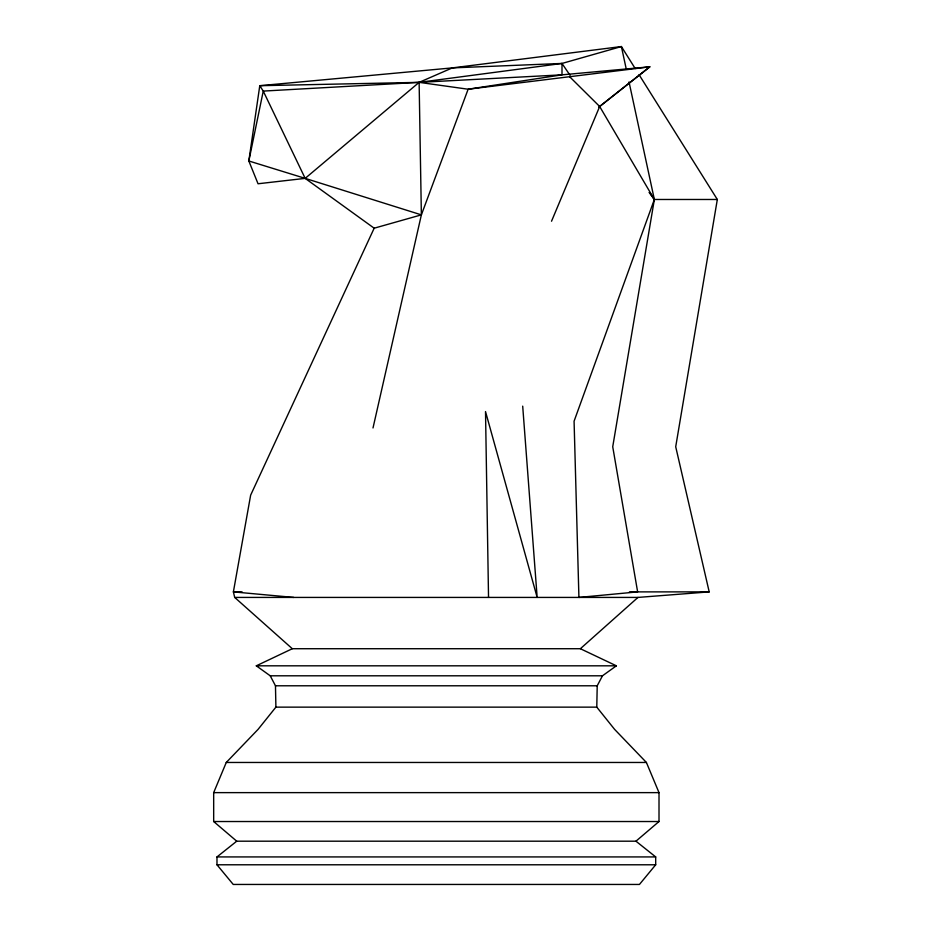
<?xml version="1.0" encoding="UTF-8"?>
<svg xmlns="http://www.w3.org/2000/svg" width="931" height="931" viewBox="0 0 931 931"><rect width="100%" height="100%" fill="white"/><g stroke="black" fill="none" stroke-linecap="round" stroke-linejoin="round"><path stroke-width="1.4" d="M635.954 841.193L659.008 821.526L659.008 792.63L646.405 762.466L614.6 729.369L596.783 707.141L597.213 685.786L602.462 675.801L616.38 665.816L580.374 648.721L292.311 648.721L256.304 665.816L270.223 675.801L275.471 685.786L275.902 707.141L258.073 729.369L226.268 762.466L213.676 792.63L213.676 821.526L236.73 841.193L635.954 841.193L655.692 856.927L655.692 864.783L639.446 884.45L233.239 884.45L216.981 864.783L216.981 856.927L236.73 841.193M569.632 76.714L599.669 106.495L654.353 199.478L612.726 446.752L637.63 591.883L578.919 597.423L574.078 421.208L654.353 199.478L629.03 81.951M639.05 74.689L717.324 199.478L675.708 446.752L709.201 591.883L637.979 597.423L234.693 597.423L233.39 591.883L250.648 495.164L374.169 228.2L421.371 214.863L468.13 89.225L561.998 74.841L649.826 66.823L599.669 106.495L551.536 221.217M373.005 427.969L421.371 214.863L419.125 82.359L452.338 67.893L621.396 46.55L635.21 68.568M580.374 648.721L637.979 597.423M598.656 107.274L649.826 66.823L468.13 89.225L419.125 82.359L259.772 85.699L248.833 160.982L258.038 183.768L305.17 178.368L421.371 214.863M570.098 75.376L561.998 63.448L452.338 67.893L259.772 85.699L263.252 91.087L419.125 82.359L561.998 63.448L621.396 46.55L626.284 69.208M649.175 192.496L654.353 199.478L717.324 199.478M242.107 591.883L233.39 591.883L293.754 597.423M629.414 591.883L709.201 591.883M256.304 665.816L616.38 665.816M270.223 675.801L602.462 675.801M275.471 685.786L597.213 685.786M275.902 707.141L596.783 707.141M226.268 762.466L646.405 762.466M213.676 792.63L659.008 792.63M213.676 821.526L659.008 821.526M216.981 856.927L655.692 856.927M216.981 864.783L655.692 864.783M374.169 228.2L305.17 178.368L248.833 160.982L263.252 91.087L305.17 178.368L419.125 82.359L561.998 74.841L561.998 63.448M234.693 597.423L292.311 648.721M649.489 192.321L654.353 199.478M522.698 406.149L537.164 597.423L485.517 411.572L488.531 597.423"/></g></svg>
